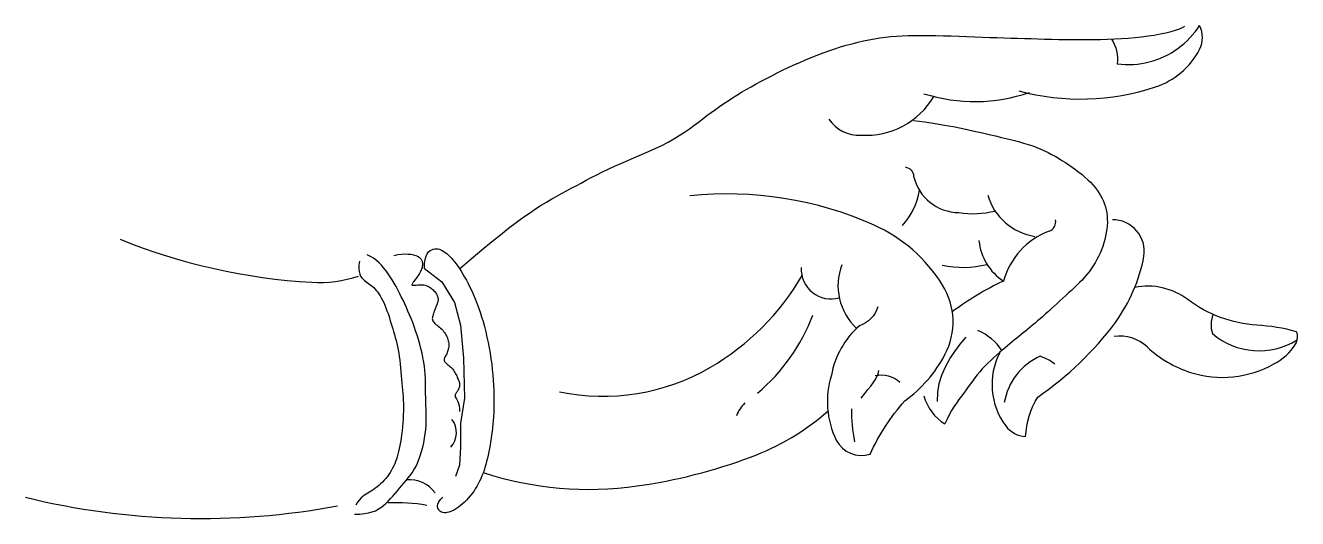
# Model space of a CAD drawing. Extents: x 166 to 1077, y 3316 to 3669.
import ezdxf

# ---------------------------------------------------------------- set-up
doc = ezdxf.new("R2010")
doc.units = 0
doc.header["$LTSCALE"] = 10
doc.header["$MEASUREMENT"] = 0
for name, color, linetype in [('3', 3, 'CONTINUOUS'), ('4', 4, 'CONTINUOUS'), ('7', 7, 'CONTINUOUS')]:
    doc.layers.add(name, color=color, linetype=linetype)

msp = doc.modelspace()

# ---------------------------------------------------------------- linework, layer by layer
at = {"layer": '3'}
for points in [[(943.63, 3658.96, -0.183101), (947.69, 3641.37, 0.195515), (991.32, 3652.38, 0.093105), (1006.58, 3668.7)], [(903.14, 3426.57, 0.076922), (892.59, 3432.14, 0.253245), (866.87, 3399.02)]]:
    msp.add_lwpolyline(points, format="xyb", dxfattribs=at)
for points in [[(819.16, 3399.85), (819.27, 3406.36), (820.31, 3412.67), (822.16, 3418.76), (824.71, 3424.63), (827.84, 3430.28), (831.42, 3435.69), (835.34, 3440.87), (839.49, 3445.8)], [(764.5, 3402.27), (767.04, 3405.55), (769.33, 3408.38), (771.36, 3410.87), (773.11, 3413.13), (774.57, 3415.28), (775.71, 3417.41), (776.52, 3419.65), (776.98, 3422.09)]]:
    msp.add_lwpolyline(points, dxfattribs=at)
for centre, radius, start, end in [((837.29, 3565.86), 70.15, 257.74901, 284.22924), ((832.35, 3414.47), 39.4, 33.55988, 66.52569), ((778.76, 3398.5), 20.12, 48.03428, 102.13648), ((699.47, 3380.07), 26.1, 134.1801, 158.37722), ((877.11, 3394.71), 119.68, 180.04203, 191.39182), ((441.28, 3321.03), 22.82, 36.04609, 95.69873)]:
    msp.add_arc(centre, radius, start, end, dxfattribs=at)
at = {"layer": '4'}
for points in [[(877.32, 3621.84, 0.1456), (974.98, 3624.7, 0.194653), (1006.58, 3651.48, 0.246448), (1006.58, 3668.7)], [(741.36, 3601.75, 0.269251), (764.33, 3590.28, 0.284025), (816.4, 3617.91, 0.10459)], [(776.37, 3467.41, -0.240742), (763.19, 3453.92, 0.171934), (743.16, 3418.54, 0.193342), (746.66, 3372.28, 0.365934), (770.87, 3362.21, -0.072298), (795.59, 3400.21, 0.11604), (824.42, 3433.37, 0.265883), (822.68, 3483.12, 0.149956), (773.75, 3525.88, 0.132321), (641.81, 3546.83)], [(882.1, 3374.71, -0.124023), (890.82, 3403.04, 0.081439), (946.45, 3456.42, 0.108478), (966.82, 3503.71, 0.461804), (944.19, 3529.77, 0.486391)], [(1000.19, 3420.65, 0.208043), (1059.75, 3426.73, 0.145779), (1075.31, 3440.93, 0.236801), (1075.99, 3449.72, 0.050758), (1047.57, 3454.45, -0.146202), (998.16, 3472.7, 0.212351), (960.23, 3481.41, 0.212351)]]:
    msp.add_lwpolyline(points, format="xyb", dxfattribs=at)
for points in [[(476.92, 3494.6), (485.3, 3501.78), (492.95, 3508.21), (499.93, 3513.97), (506.3, 3519.1), (512.14, 3523.68), (517.49, 3527.74), (522.44, 3531.36), (527.05, 3534.58), (531.36, 3537.48), (535.43, 3540.09), (539.3, 3542.45), (543.01, 3544.62), (546.59, 3546.65), (550.09, 3548.57), (553.54, 3550.43), (556.98, 3552.28), (560.45, 3554.15), (563.99, 3556.05), (567.61, 3557.99), (571.34, 3559.95), (575.2, 3561.93), (579.24, 3563.93), (583.46, 3565.96), (587.89, 3568), (592.55, 3570.05), (597.38, 3572.13), (602.32, 3574.23), (607.3, 3576.36), (612.25, 3578.52), (617.1, 3580.72), (621.79, 3582.97), (626.25, 3585.26), (630.42, 3587.61), (634.33, 3590), (638.01, 3592.41), (641.49, 3594.82), (644.81, 3597.23), (648, 3599.62), (651.09, 3601.97), (654.13, 3604.26), (657.14, 3606.5), (660.15, 3608.67), (663.16, 3610.79), (666.19, 3612.87), (669.25, 3614.91), (672.38, 3616.93), (675.57, 3618.93), (678.84, 3620.92), (682.21, 3622.91), (685.67, 3624.9), (689.23, 3626.88), (692.88, 3628.86), (696.6, 3630.83), (700.41, 3632.79), (704.29, 3634.73), (708.24, 3636.66), (712.26, 3638.58), (716.33, 3640.46), (720.45, 3642.31), (724.6, 3644.12), (728.78, 3645.86), (732.97, 3647.54), (737.17, 3649.13), (741.36, 3650.64), (745.54, 3652.05), (749.69, 3653.36), (753.82, 3654.57), (757.92, 3655.68), (761.99, 3656.69), (766.02, 3657.61), (770.01, 3658.42), (773.95, 3659.13), (777.85, 3659.75), (781.75, 3660.27), (785.68, 3660.69), (789.69, 3661.03), (793.83, 3661.29), (798.14, 3661.47), (802.66, 3661.57), (807.43, 3661.61), (812.48, 3661.58), (817.78, 3661.49), (823.25, 3661.36), (828.84, 3661.19), (834.49, 3661), (840.13, 3660.79), (845.72, 3660.58), (851.18, 3660.37), (856.47, 3660.18), (861.61, 3660), (866.63, 3659.84), (871.55, 3659.68), (876.4, 3659.54), (881.22, 3659.4), (886.03, 3659.26), (890.85, 3659.13), (895.73, 3659), (900.64, 3658.87), (905.6, 3658.76), (910.58, 3658.67), (915.59, 3658.6), (920.62, 3658.56), (925.66, 3658.56), (930.71, 3658.6), (935.75, 3658.69), (940.78, 3658.84), (945.78, 3659.05), (950.73, 3659.32), (955.62, 3659.67), (960.43, 3660.09), (965.15, 3660.59), (969.76, 3661.18), (974.23, 3661.86), (978.5, 3662.62), (982.51, 3663.45), (986.18, 3664.33), (989.43, 3665.26), (992.2, 3666.23), (994.42, 3667.21), (996, 3668.21)], [(801.85, 3600.83), (809.93, 3599.75), (817.31, 3598.64), (824.05, 3597.5), (830.25, 3596.35), (835.98, 3595.2), (841.34, 3594.05), (846.4, 3592.92), (851.24, 3591.82), (855.93, 3590.75), (860.48, 3589.71), (864.87, 3588.69), (869.09, 3587.68), (873.13, 3586.68), (876.97, 3585.67), (880.6, 3584.64), (884.01, 3583.6), (887.19, 3582.53), (890.17, 3581.42), (892.98, 3580.27), (895.65, 3579.08), (898.22, 3577.83), (900.72, 3576.53), (903.18, 3575.17), (905.64, 3573.73), (908.12, 3572.23), (910.61, 3570.66), (913.09, 3569.03), (915.54, 3567.35), (917.94, 3565.63), (920.26, 3563.87), (922.49, 3562.08), (924.62, 3560.27), (926.61, 3558.44), (928.47, 3556.59), (930.19, 3554.73), (931.79, 3552.85), (933.25, 3550.94), (934.58, 3549.01), (935.78, 3547.06), (936.84, 3545.07), (937.78, 3543.06), (938.58, 3541.02), (939.25, 3538.94), (939.78, 3536.81), (940.19, 3534.65), (940.46, 3532.43), (940.6, 3530.17), (940.61, 3527.85), (940.48, 3525.47), (940.23, 3523.05), (939.86, 3520.59), (939.37, 3518.12), (938.78, 3515.64), (938.07, 3513.16), (937.27, 3510.7), (936.37, 3508.27), (935.39, 3505.89), (934.32, 3503.55), (933.16, 3501.26), (931.91, 3499.01), (930.57, 3496.82), (929.14, 3494.69), (927.63, 3492.6), (926.03, 3490.58), (924.34, 3488.61), (922.57, 3486.69), (920.73, 3484.8), (918.83, 3482.94), (916.88, 3481.1), (914.89, 3479.26), (912.87, 3477.41), (910.82, 3475.54), (908.75, 3473.65), (906.68, 3471.74), (904.61, 3469.83), (902.55, 3467.93), (900.5, 3466.05), (898.47, 3464.2), (896.47, 3462.4), (894.51, 3460.67), (892.59, 3459), (890.72, 3457.4), (888.89, 3455.86), (887.1, 3454.38), (885.36, 3452.95), (883.66, 3451.57), (882.01, 3450.23), (880.4, 3448.92), (878.83, 3447.64), (877.29, 3446.37), (875.75, 3445.1), (874.19, 3443.81), (872.59, 3442.48), (870.94, 3441.1), (869.21, 3439.65), (867.39, 3438.11), (865.45, 3436.48), (863.43, 3434.75), (861.35, 3432.95), (859.24, 3431.07), (857.12, 3429.13), (855.04, 3427.15), (853.02, 3425.13), (851.08, 3423.08), (849.26, 3421.02), (847.52, 3418.94), (845.86, 3416.83), (844.25, 3414.7), (842.67, 3412.54), (841.08, 3410.35), (839.48, 3408.12), (837.83, 3405.85), (836.13, 3403.54), (834.38, 3401.15), (832.62, 3398.66), (830.87, 3396.05), (829.15, 3393.28), (827.48, 3390.33), (825.9, 3387.17), (824.43, 3383.77)], [(401.84, 3319.22), (405.7, 3319.33), (409.08, 3319.64), (412.02, 3320.15), (414.6, 3320.86), (416.88, 3321.74), (418.93, 3322.8), (420.81, 3324.03), (422.59, 3325.42), (424.33, 3326.95), (426.03, 3328.61), (427.7, 3330.37), (429.34, 3332.2), (430.96, 3334.08), (432.56, 3335.97), (434.13, 3337.86), (435.69, 3339.73), (437.23, 3341.54), (438.75, 3343.33), (440.24, 3345.14), (441.69, 3346.99), (443.08, 3348.94), (444.42, 3351), (445.68, 3353.22), (446.88, 3355.64), (447.98, 3358.27), (448.99, 3361.09), (449.91, 3364.07), (450.72, 3367.15), (451.43, 3370.31), (452.02, 3373.5), (452.5, 3376.68), (452.85, 3379.81), (453.08, 3382.87), (453.19, 3385.85), (453.23, 3388.76), (453.19, 3391.62), (453.12, 3394.42), (453.02, 3397.18), (452.93, 3399.91), (452.85, 3402.61), (452.81, 3405.31), (452.79, 3408), (452.77, 3410.7), (452.73, 3413.44), (452.65, 3416.22), (452.51, 3419.05), (452.27, 3421.96), (451.93, 3424.95), (451.47, 3428.04), (450.88, 3431.2), (450.2, 3434.42), (449.42, 3437.65), (448.57, 3440.89), (447.64, 3444.1), (446.67, 3447.27), (445.65, 3450.35), (444.6, 3453.35), (443.53, 3456.25), (442.43, 3459.07), (441.3, 3461.81), (440.16, 3464.49), (438.99, 3467.12), (437.81, 3469.69), (436.61, 3472.24), (435.4, 3474.74), (434.16, 3477.22), (432.9, 3479.66), (431.61, 3482.06), (430.29, 3484.41), (428.92, 3486.71), (427.51, 3488.95), (426.04, 3491.13), (424.52, 3493.25), (422.92, 3495.28), (421.24, 3497.21), (419.45, 3499.02), (417.56, 3500.69), (415.53, 3502.2), (413.36, 3503.54), (411.03, 3504.67)], [(451.92, 3495.01), (452.07, 3498.53), (452.49, 3501.4), (453.13, 3503.67), (453.96, 3505.44), (454.93, 3506.75), (456, 3507.69), (457.12, 3508.32), (458.26, 3508.71), (459.37, 3508.93), (460.47, 3508.99), (461.54, 3508.9), (462.6, 3508.66), (463.65, 3508.29), (464.7, 3507.79), (465.75, 3507.17), (466.81, 3506.44), (467.87, 3505.61), (468.95, 3504.66), (470.05, 3503.61), (471.16, 3502.45), (472.29, 3501.17), (473.43, 3499.77), (474.6, 3498.25), (475.79, 3496.61), (477, 3494.84), (478.23, 3492.95), (479.47, 3490.93), (480.72, 3488.78), (481.98, 3486.5), (483.24, 3484.1), (484.5, 3481.57), (485.75, 3478.92), (486.99, 3476.14), (488.21, 3473.23), (489.41, 3470.2), (490.58, 3467.06), (491.71, 3463.8), (492.81, 3460.43), (493.86, 3456.95), (494.85, 3453.36), (495.79, 3449.67), (496.67, 3445.9), (497.49, 3442.06), (498.24, 3438.18), (498.92, 3434.28), (499.53, 3430.38), (500.06, 3426.49), (500.51, 3422.64), (500.89, 3418.85), (501.19, 3415.12), (501.42, 3411.47), (501.57, 3407.91), (501.67, 3404.45), (501.71, 3401.09), (501.69, 3397.86), (501.62, 3394.75), (501.51, 3391.77), (501.35, 3388.92), (501.15, 3386.18), (500.91, 3383.52), (500.64, 3380.94), (500.34, 3378.42), (500.01, 3375.94), (499.65, 3373.49), (499.27, 3371.06), (498.87, 3368.64), (498.44, 3366.24), (497.98, 3363.88), (497.49, 3361.54), (496.97, 3359.25), (496.42, 3357.01), (495.84, 3354.81), (495.22, 3352.68), (494.56, 3350.59), (493.86, 3348.56), (493.1, 3346.58), (492.29, 3344.65), (491.41, 3342.75), (490.46, 3340.9), (489.44, 3339.09), (488.34, 3337.31), (487.17, 3335.57), (485.93, 3333.89), (484.64, 3332.27), (483.31, 3330.71), (481.93, 3329.24), (480.53, 3327.85), (479.11, 3326.55), (477.67, 3325.36), (476.24, 3324.28), (474.82, 3323.31), (473.42, 3322.47), (472.05, 3321.75), (470.74, 3321.16), (469.47, 3320.71), (468.28, 3320.41), (467.17, 3320.25), (466.14, 3320.24), (465.2, 3320.36), (464.35, 3320.61), (463.59, 3320.98), (462.92, 3321.46), (462.35, 3322.05), (461.89, 3322.74), (461.53, 3323.53), (461.31, 3324.4), (461.28, 3325.36), (461.47, 3326.4), (461.92, 3327.52), (462.66, 3328.72), (463.75, 3330), (465.21, 3331.35)], [(405.51, 3500.08), (405.03, 3497.21), (404.92, 3494.77), (405.13, 3492.7), (405.61, 3490.97), (406.29, 3489.52), (407.13, 3488.3), (408.06, 3487.28), (409.04, 3486.39), (410.01, 3485.6), (410.96, 3484.87), (411.91, 3484.19), (412.85, 3483.51), (413.78, 3482.82), (414.7, 3482.07), (415.62, 3481.26), (416.54, 3480.34), (417.46, 3479.31), (418.38, 3478.14), (419.28, 3476.85), (420.18, 3475.45), (421.06, 3473.93), (421.93, 3472.3), (422.77, 3470.56), (423.59, 3468.72), (424.38, 3466.78), (425.14, 3464.75), (425.88, 3462.66), (426.6, 3460.53), (427.29, 3458.37), (427.96, 3456.19), (428.62, 3454.03), (429.26, 3451.88), (429.88, 3449.78), (430.49, 3447.7), (431.07, 3445.61), (431.63, 3443.51), (432.16, 3441.36), (432.66, 3439.15), (433.12, 3436.85), (433.55, 3434.44), (433.93, 3431.91), (434.27, 3429.29), (434.58, 3426.59), (434.87, 3423.84), (435.13, 3421.09), (435.38, 3418.35), (435.61, 3415.65), (435.85, 3413.02), (436.07, 3410.48), (436.29, 3408.02), (436.49, 3405.6), (436.67, 3403.19), (436.81, 3400.77), (436.9, 3398.3), (436.94, 3395.76), (436.92, 3393.13), (436.83, 3390.37), (436.67, 3387.53), (436.45, 3384.63), (436.19, 3381.73), (435.88, 3378.85), (435.54, 3376.04), (435.17, 3373.34), (434.77, 3370.79), (434.36, 3368.41), (433.93, 3366.2), (433.48, 3364.14), (432.99, 3362.2), (432.47, 3360.37), (431.91, 3358.63), (431.3, 3356.96), (430.64, 3355.33), (429.92, 3353.74), (429.14, 3352.18), (428.3, 3350.65), (427.4, 3349.15), (426.43, 3347.7), (425.4, 3346.27), (424.3, 3344.89), (423.13, 3343.55), (421.89, 3342.25), (420.6, 3341.01), (419.26, 3339.82), (417.9, 3338.69), (416.54, 3337.64), (415.18, 3336.66), (413.85, 3335.78), (412.56, 3334.98), (411.32, 3334.27), (410.12, 3333.59), (408.95, 3332.85), (407.77, 3331.98), (406.58, 3330.9), (405.36, 3329.54), (404.09, 3327.81), (402.76, 3325.65)], [(451.92, 3495.01), (464.47, 3485.43), (473.33, 3470.68), (477.76, 3454.47), (479.97, 3430.87), (480.71, 3402.12), (477.76, 3384.43), (477.76, 3367.47), (477.02, 3354.2), (474.06, 3346.09)]]:
    msp.add_lwpolyline(points, dxfattribs=at)
for centre, radius, start, end in [((845.72, 3734.36), 120.08, 252.36514, 289.08359), ((894.98, 3559.09), 41.65, 196.38605, 261.51685), ((896.3, 3528.46), 7.36, 290.55308, 10.67379), ((395.81, 3915.87), 431.5, 247.99418, 266.74375), ((887.22, 3518.45), 38.63, 185.32744, 237.2601), ((917.53, 3471.84), 53.11, 110.55308, 164.58522), ((742.86, 3494.45), 21.35, 176.95153, 286.12162), ((789.47, 3482.64), 41.61, 158.84029, 227.19337), ((376.44, 3575.32), 90.4, 266.74375, 288.23041), ((565, 3581.6), 182.03, 300.18985, 329.74291), ((951.63, 3302.47), 202.34, 114.9333, 127.06497), ((949.48, 3417.97), 28.66, 46.90882, 98.23513), ((907.76, 3411.99), 49.66, 152.87878, 216.65953), ((1025.09, 3498.79), 82.01, 226.90882, 252.3279), ((579.72, 3556.31), 152.76, 258.2109, 300.18985), ((841.63, 3412.44), 33.43, 194.86513, 239.03775), ((883.16, 3393.68), 19, 216.65953, 266.79547), ((292.29, 3843.93), 527.79, 256.20315, 280.64333), ((431.4, 3191.51), 135.91, 80.57679, 92.40962)]:
    msp.add_arc(centre, radius, start, end, dxfattribs=at)
at = {"layer": '7'}
for points in [[(796.02, 3567.56, -0.353754), (801.99, 3560.83, 0.345746), (834.32, 3534.88, 0.098324), (860.3, 3536.03)], [(493.96, 3349.05, 0.11499), (604.1, 3339.42, 0.053493), (685.33, 3360.05, 0.090081), (740.65, 3392.85, 0.08456)]]:
    msp.add_lwpolyline(points, format="xyb", dxfattribs=at)
msp.add_lwpolyline([(430.04, 3504.31), (432.9, 3504.86), (435.56, 3505.19), (438.01, 3505.32), (440.26, 3505.27), (442.29, 3505.07), (444.09, 3504.72), (445.66, 3504.25), (446.99, 3503.67), (448.08, 3503.01), (448.94, 3502.28), (449.6, 3501.5), (450.07, 3500.67), (450.38, 3499.8), (450.55, 3498.92), (450.6, 3498.03), (450.55, 3497.15), (450.41, 3496.29), (450.21, 3495.44), (449.94, 3494.61), (449.61, 3493.8), (449.23, 3493), (448.81, 3492.2), (448.36, 3491.42), (447.88, 3490.64), (447.38, 3489.86), (446.86, 3489.1), (446.35, 3488.35), (445.83, 3487.63), (445.33, 3486.94), (444.85, 3486.29), (444.4, 3485.69), (443.98, 3485.13), (443.61, 3484.64), (443.3, 3484.21), (443.07, 3483.83), (442.94, 3483.52), (442.92, 3483.28), (443.04, 3483.1), (443.32, 3482.98), (443.77, 3482.93), (444.4, 3482.95), (445.19, 3483.01), (446.1, 3483.09), (447.12, 3483.18), (448.2, 3483.25), (449.31, 3483.28), (450.43, 3483.25), (451.52, 3483.14), (452.56, 3482.94), (453.53, 3482.64), (454.45, 3482.26), (455.31, 3481.82), (456.11, 3481.32), (456.85, 3480.78), (457.54, 3480.21), (458.17, 3479.63), (458.75, 3479.04), (459.27, 3478.45), (459.74, 3477.86), (460.15, 3477.27), (460.52, 3476.69), (460.83, 3476.11), (461.09, 3475.54), (461.31, 3474.98), (461.48, 3474.43), (461.6, 3473.88), (461.67, 3473.34), (461.7, 3472.8), (461.68, 3472.25), (461.61, 3471.7), (461.5, 3471.12), (461.35, 3470.53), (461.16, 3469.92), (460.93, 3469.29), (460.67, 3468.64), (460.4, 3467.99), (460.12, 3467.34), (459.84, 3466.7), (459.57, 3466.07), (459.32, 3465.45), (459.09, 3464.86), (458.89, 3464.29), (458.71, 3463.74), (458.54, 3463.2), (458.39, 3462.67), (458.25, 3462.16), (458.1, 3461.64), (457.96, 3461.14), (457.82, 3460.63), (457.69, 3460.12), (457.6, 3459.6), (457.56, 3459.08), (457.6, 3458.54), (457.72, 3457.99), (457.96, 3457.43), (458.32, 3456.85), (458.83, 3456.24), (459.45, 3455.62), (460.18, 3454.98), (460.97, 3454.32), (461.8, 3453.64), (462.65, 3452.94), (463.49, 3452.22), (464.28, 3451.49), (465.02, 3450.73), (465.69, 3449.97), (466.3, 3449.19), (466.85, 3448.39), (467.34, 3447.58), (467.78, 3446.75), (468.16, 3445.91), (468.49, 3445.06), (468.77, 3444.2), (468.99, 3443.32), (469.17, 3442.44), (469.28, 3441.56), (469.34, 3440.67), (469.34, 3439.79), (469.28, 3438.92), (469.16, 3438.06), (468.98, 3437.2), (468.75, 3436.37), (468.47, 3435.56), (468.17, 3434.77), (467.85, 3434.02), (467.51, 3433.3), (467.19, 3432.63), (466.87, 3431.99), (466.58, 3431.41), (466.33, 3430.87), (466.14, 3430.37), (466.01, 3429.89), (465.97, 3429.43), (466.02, 3428.98), (466.18, 3428.54), (466.47, 3428.09), (466.89, 3427.63), (467.42, 3427.15), (468.04, 3426.65), (468.73, 3426.12), (469.45, 3425.56), (470.18, 3424.96), (470.91, 3424.33), (471.59, 3423.64), (472.22, 3422.91), (472.79, 3422.14), (473.31, 3421.34), (473.78, 3420.53), (474.22, 3419.71), (474.63, 3418.89), (475.01, 3418.09), (475.37, 3417.31), (475.71, 3416.57), (476.04, 3415.86), (476.34, 3415.18), (476.6, 3414.52), (476.82, 3413.87), (476.98, 3413.22), (477.08, 3412.58), (477.12, 3411.92), (477.08, 3411.26), (476.98, 3410.6), (476.82, 3409.93), (476.6, 3409.28), (476.34, 3408.65), (476.04, 3408.04), (475.71, 3407.47), (475.37, 3406.94), (475.01, 3406.46), (474.66, 3406.01), (474.35, 3405.58), (474.09, 3405.16), (473.9, 3404.72), (473.81, 3404.25), (473.84, 3403.74), (474.02, 3403.17), (474.35, 3402.52), (474.79, 3401.75), (475.3, 3400.84), (475.82, 3399.73), (476.32, 3398.4), (476.73, 3396.8), (477.02, 3394.9), (477.12, 3392.66)], dxfattribs=at)
for centre, radius, start, end in [((757.65, 3558.9), 49.21, 317.57433, 350.42835), ((602.41, 3510.15), 136.43, 310.15338, 339.10282), ((1033.8, 3454.41), 19.03, 156.33521, 198.5293), ((1049.18, 3487.65), 51.58, 229.61051, 301.97881), ((459.06, 3377.65), 15.72, 318.32303, 36.76332)]:
    msp.add_arc(centre, radius, start, end, dxfattribs=at)

doc.saveas('drawing.dxf')
